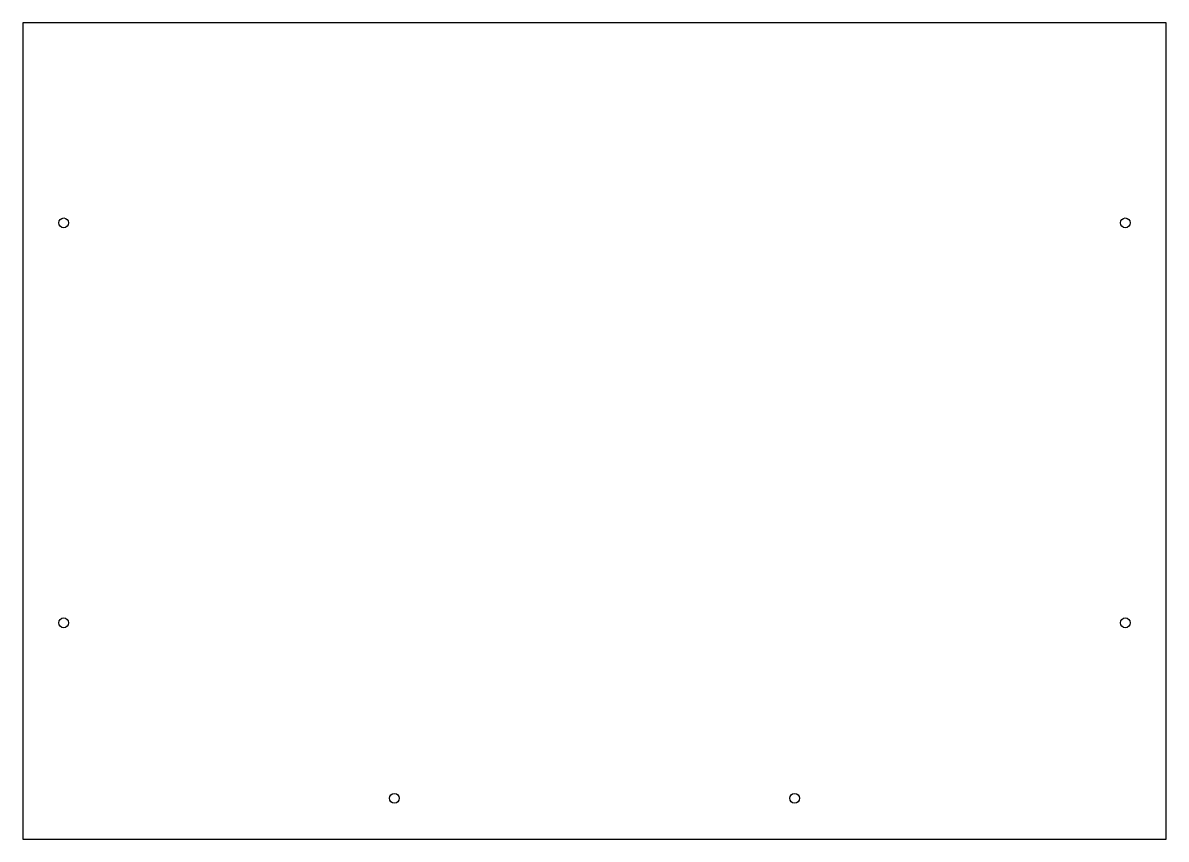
# Model space of a CAD drawing. Header units: millimetres. Extents: x -350 to 0, y -255 to -5.
import ezdxf

# ---------------------------------------------------------------- set-up
doc = ezdxf.new("R2010")
doc.units = ezdxf.units.MM
doc.layers.get('0').update_dxf_attribs({"linetype": 'CONTINUOUS'})

msp = doc.modelspace()

# ---------------------------------------------------------------- linework, layer by layer
msp.add_lwpolyline([(0, -255), (0, -5), (-350, -5), (-350, -255)], close=True)
for centre in [(-337.5, -66.25), (-12.5, -66.25), (-337.5, -188.75), (-12.5, -188.75), (-236.25, -242.5), (-113.75, -242.5)]:
    msp.add_circle(centre, 1.5)

doc.saveas('drawing.dxf')
